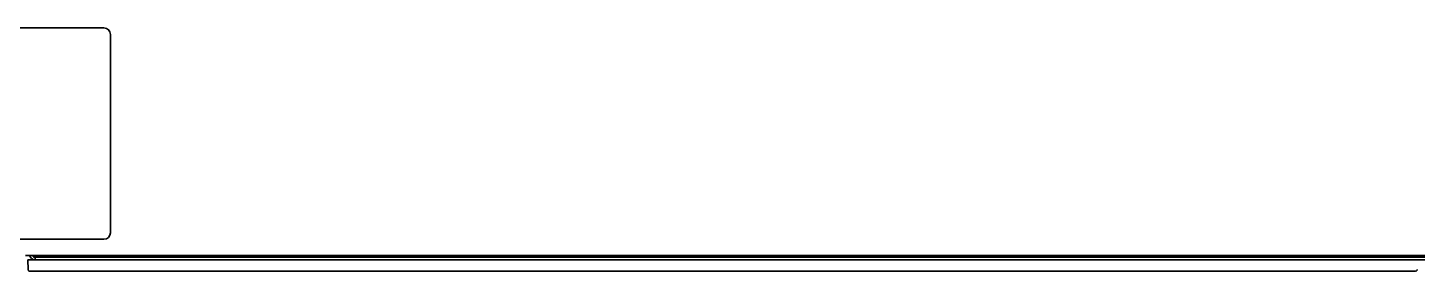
# Model space of a CAD drawing. Extents: x 6569 to 10251, y -294 to 3435.
# Drawn here: x 7574.1 to 8002.1, y 1270.8 to 1345.6 of the extents above; entities that cross this region are included whole.
import ezdxf

# ---------------------------------------------------------------- set-up
doc = ezdxf.new("R2010")
doc.units = 0
doc.header["$LTSCALE"] = 5
doc.layers.add('1', color=7, linetype='CONTINUOUS', true_color=0xffffff)

msp = doc.modelspace()

# ---------------------------------------------------------------- linework, layer by layer
at = {"layer": '1', "color": 7, "linetype": 'Continuous', "lineweight": 35}
for p, q in [((7597.56, 1345.63), (7496.56, 1345.63)), ((7599.56, 1282.63), (7599.56, 1343.63)), ((7496.56, 1280.63), (7597.56, 1280.63)), ((8198.3, 1275.63), (7573.41, 1275.63)), ((7577.36, 1275.13), (7577.36, 1275.63)), ((7580.44, 1275.63), (7580.43, 1275.13)), ((7585.8, 1275.13), (7585.79, 1275.63)), ((7586.7, 1275.13), (7586.69, 1275.63)), ((7626.84, 1275.63), (7626.83, 1275.13)), ((7632.2, 1275.13), (7632.19, 1275.63)), ((7634.71, 1275.63), (7634.71, 1275.13)), ((7640.11, 1275.13), (7640.11, 1275.63)), ((7662.44, 1275.63), (7662.43, 1275.13)), ((7667.8, 1275.13), (7667.79, 1275.63)), ((7903.44, 1275.63), (7903.43, 1275.13)), ((7908.8, 1275.13), (7908.79, 1275.63)), ((7944.44, 1275.63), (7944.43, 1275.13)), ((7949.8, 1275.13), (7949.79, 1275.63)), ((7985.41, 1275.63), (7985.41, 1275.13)), ((7990.81, 1275.13), (7990.81, 1275.63)), ((7574.11, 1274.33), (7575.11, 1274.33)), ((7574.17, 1271.32), (7574.11, 1274.33)), ((7575.11, 1274.33), (7579.18, 1274.33)), ((7576.36, 1275.13), (7581.36, 1275.13)), ((7576.36, 1275.13), (7576.36, 1274.33)), ((7581.36, 1274.33), (7579.18, 1274.33)), ((7581.36, 1275.13), (8202.26, 1275.13)), ((7581.36, 1274.33), (8202.26, 1274.33)), ((7575.17, 1270.83), (7574.67, 1270.83)), ((8001.56, 1270.83), (7575.17, 1270.83))]:
    msp.add_line(p, q, dxfattribs=at)
for centre, radius, start, end in [((7597.56, 1343.63), 2, 0, 90), ((7597.56, 1282.63), 2, 270, 0), ((7576.36, 1276.13), 1.8, 196.1282, 270), ((7576.36, 1276.13), 1, 210.001, 270), ((7574.67, 1271.33), 0.5, 181, 270), ((8001.56, 1271.33), 0.5, 270, 359)]:
    msp.add_arc(centre, radius, start, end, dxfattribs=at)

doc.saveas('drawing.dxf')
